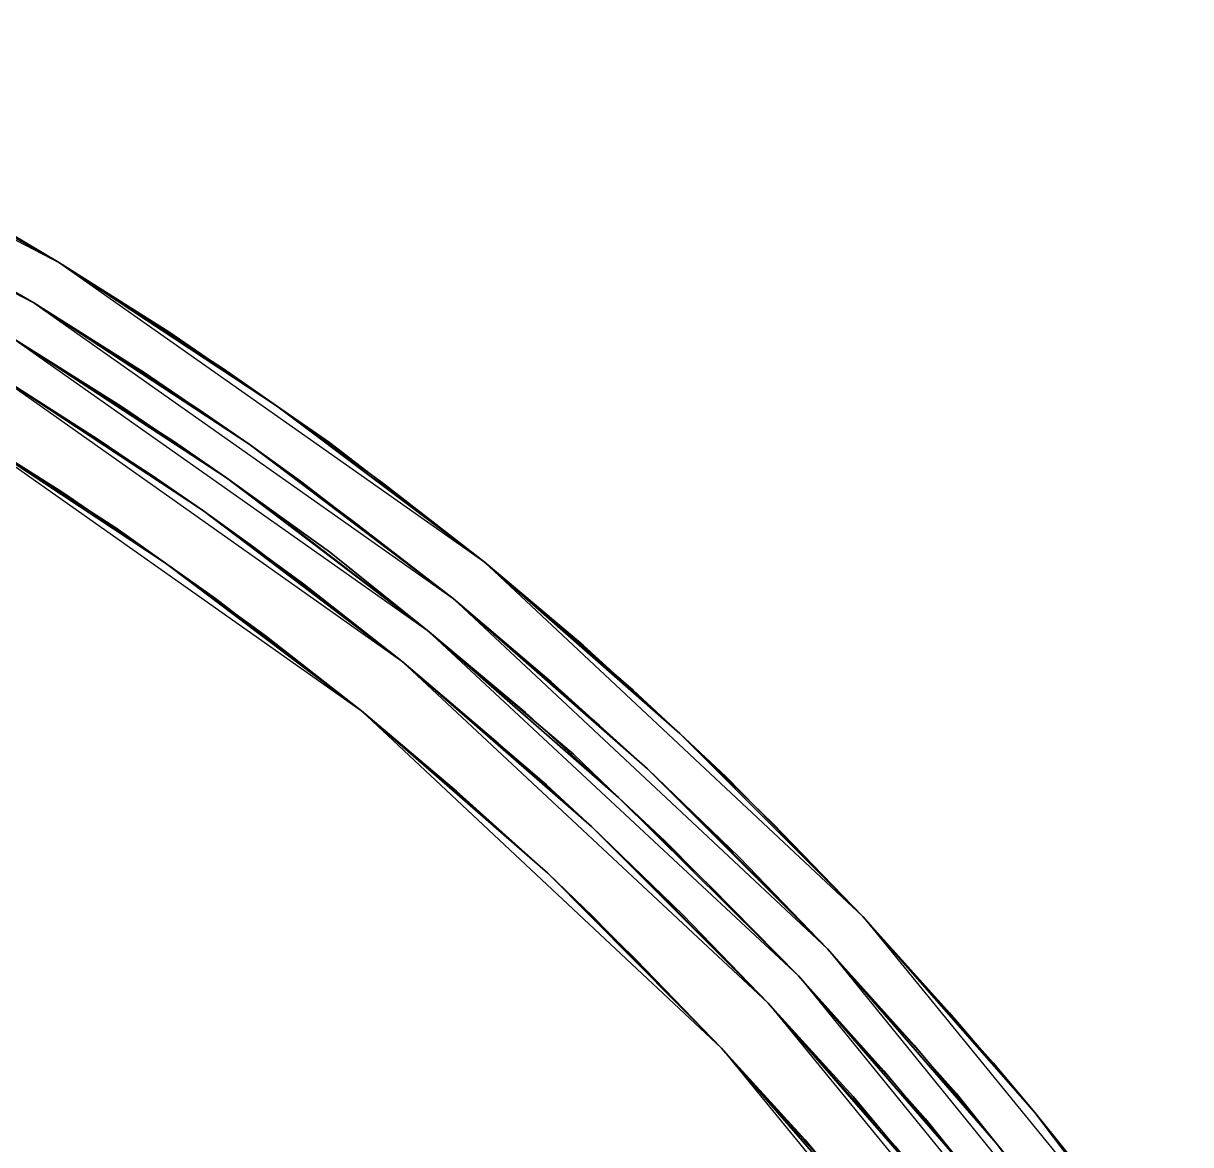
# Model space of a CAD drawing. Extents: x -23.7 to 23.7, y -23.7 to 23.7.
# Drawn here: x 12.07 to 19.34, y 14.74 to 21.72 of the extents above; entities that cross this region are included whole.
import ezdxf

# ---------------------------------------------------------------- set-up
doc = ezdxf.new("R2010")
doc.units = 0

msp = doc.modelspace()

# ---------------------------------------------------------------- linework, layer by layer
at = {"layer": 'Faces'}
for points in [[(9.43, 21.72, 58.95), (12.3, 20.23, 58.95), (10.89, 21.02, 57.86)], [(9.31, 21.44, 58.95), (12.14, 19.98, 58.95), (10.75, 20.76, 57.86)], [(9.31, 21.44, 58.95), (12.14, 19.98, 58.95), (10.75, 20.76, 57.86)], [(10.89, 21.02, 57.13), (11.25, 20.83, 57.58), (12.3, 20.23, 56.77), (11.61, 20.64, 56.22)], [(12.3, 20.23, 58.95), (11.25, 20.83, 57.58), (10.89, 21.02, 57.86)], [(11.61, 20.64, 56.22), (12.3, 20.23, 55.67), (11.61, 20.64, 55.13), (10.89, 21.02, 55.67)], [(11.61, 20.64, 55.13), (12.3, 20.23, 54.58), (11.61, 20.64, 54.04), (10.89, 21.02, 54.58)], [(11.61, 20.64, 54.04), (12.3, 20.23, 53.49), (11.61, 20.64, 52.94), (10.89, 21.02, 53.49)], [(12.3, 20.23, 58.95), (13.32, 19.57, 57.58), (12.3, 20.23, 56.77), (11.25, 20.83, 57.58)], [(10.75, 20.76, 57.13), (11.1, 20.57, 57.58), (12.14, 19.98, 56.77), (11.46, 20.37, 56.22)], [(10.75, 20.76, 57.13), (11.1, 20.57, 57.58), (12.14, 19.98, 56.77), (11.46, 20.37, 56.22)], [(12.14, 19.98, 58.95), (11.1, 20.57, 57.58), (10.75, 20.76, 57.86)], [(12.14, 19.98, 58.95), (11.1, 20.57, 57.58), (10.75, 20.76, 57.86)], [(11.46, 20.37, 56.22), (12.14, 19.98, 55.67), (11.46, 20.37, 55.13), (10.75, 20.76, 55.67)], [(11.46, 20.37, 56.22), (12.14, 19.98, 55.67), (11.46, 20.37, 55.13), (10.75, 20.76, 55.67)], [(11.46, 20.37, 55.13), (12.14, 19.98, 54.58), (11.46, 20.37, 54.04), (10.75, 20.76, 54.58)], [(11.46, 20.37, 55.13), (12.14, 19.98, 54.58), (11.46, 20.37, 54.04), (10.75, 20.76, 54.58)], [(11.46, 20.37, 54.04), (12.14, 19.98, 53.49), (11.46, 20.37, 52.94), (10.75, 20.76, 53.49)], [(11.46, 20.37, 54.04), (12.14, 19.98, 53.49), (11.46, 20.37, 52.94), (10.75, 20.76, 53.49)], [(12.3, 20.23, 56.77), (12.98, 19.8, 56.22), (12.3, 20.23, 55.67), (11.61, 20.64, 56.22)], [(12.3, 20.23, 55.67), (12.98, 19.8, 55.13), (12.3, 20.23, 54.58), (11.61, 20.64, 55.13)], [(12.3, 20.23, 54.58), (12.98, 19.8, 54.04), (12.3, 20.23, 53.49), (11.61, 20.64, 54.04)], [(12.14, 19.98, 58.95), (13.16, 19.32, 57.58), (12.14, 19.98, 56.77), (11.1, 20.57, 57.58)], [(12.14, 19.98, 58.95), (13.16, 19.32, 57.58), (12.14, 19.98, 56.77), (11.1, 20.57, 57.58)], [(12.01, 19.76, 58.95), (13.01, 19.12, 57.58), (12.01, 19.76, 56.77), (10.98, 20.35, 57.58)], [(12.01, 19.76, 58.95), (13.01, 19.12, 57.58), (12.01, 19.76, 56.77), (10.98, 20.35, 57.58)], [(12.14, 19.98, 56.77), (12.82, 19.55, 56.22), (12.14, 19.98, 55.67), (11.46, 20.37, 56.22)], [(12.14, 19.98, 56.77), (12.82, 19.55, 56.22), (12.14, 19.98, 55.67), (11.46, 20.37, 56.22)], [(12.14, 19.98, 55.67), (12.82, 19.55, 55.13), (12.14, 19.98, 54.58), (11.46, 20.37, 55.13)], [(12.14, 19.98, 55.67), (12.82, 19.55, 55.13), (12.14, 19.98, 54.58), (11.46, 20.37, 55.13)], [(12.14, 19.98, 54.58), (12.82, 19.55, 54.04), (12.14, 19.98, 53.49), (11.46, 20.37, 54.04)], [(12.14, 19.98, 54.58), (12.82, 19.55, 54.04), (12.14, 19.98, 53.49), (11.46, 20.37, 54.04)], [(12.3, 20.23, 58.95), (14.94, 18.37, 58.95), (13.65, 19.34, 57.86)], [(12.3, 20.23, 58.95), (13.65, 19.34, 57.86), (13.32, 19.57, 57.58)], [(13.32, 19.57, 57.58), (13.65, 19.34, 57.13), (12.98, 19.8, 56.22), (12.3, 20.23, 56.77)], [(12.98, 19.8, 56.22), (13.65, 19.34, 55.67), (12.98, 19.8, 55.13), (12.3, 20.23, 55.67)], [(12.98, 19.8, 55.13), (13.65, 19.34, 54.58), (12.98, 19.8, 54.04), (12.3, 20.23, 54.58)], [(12.98, 19.8, 54.04), (13.65, 19.34, 53.49), (12.98, 19.8, 52.94), (12.3, 20.23, 53.49)], [(11.88, 19.55, 58.95), (12.87, 18.91, 57.58), (11.88, 19.55, 56.77), (10.87, 20.13, 57.58)], [(11.88, 19.55, 58.95), (12.87, 18.91, 57.58), (11.88, 19.55, 56.77), (10.87, 20.13, 57.58)], [(12.01, 19.76, 56.77), (12.68, 19.34, 56.22), (12.01, 19.76, 55.67), (11.34, 20.16, 56.22)], [(12.01, 19.76, 56.77), (12.68, 19.34, 56.22), (12.01, 19.76, 55.67), (11.34, 20.16, 56.22)], [(12.01, 19.76, 55.67), (12.68, 19.34, 55.13), (12.01, 19.76, 54.58), (11.34, 20.16, 55.13)], [(12.01, 19.76, 55.67), (12.68, 19.34, 55.13), (12.01, 19.76, 54.58), (11.34, 20.16, 55.13)], [(12.01, 19.76, 54.58), (12.68, 19.34, 54.04), (12.01, 19.76, 53.49), (11.34, 20.16, 54.04)], [(12.01, 19.76, 54.58), (12.68, 19.34, 54.04), (12.01, 19.76, 53.49), (11.34, 20.16, 54.04)], [(12.14, 19.98, 58.95), (14.75, 18.14, 58.95), (13.48, 19.1, 57.86)], [(12.14, 19.98, 58.95), (14.75, 18.14, 58.95), (13.48, 19.1, 57.86)], [(12.14, 19.98, 58.95), (13.48, 19.1, 57.86), (13.16, 19.32, 57.58)], [(12.14, 19.98, 58.95), (13.48, 19.1, 57.86), (13.16, 19.32, 57.58)], [(13.16, 19.32, 57.58), (13.48, 19.1, 57.13), (12.82, 19.55, 56.22), (12.14, 19.98, 56.77)], [(13.16, 19.32, 57.58), (13.48, 19.1, 57.13), (12.82, 19.55, 56.22), (12.14, 19.98, 56.77)], [(12.82, 19.55, 56.22), (13.48, 19.1, 55.67), (12.82, 19.55, 55.13), (12.14, 19.98, 55.67)], [(12.82, 19.55, 56.22), (13.48, 19.1, 55.67), (12.82, 19.55, 55.13), (12.14, 19.98, 55.67)], [(12.82, 19.55, 55.13), (13.48, 19.1, 54.58), (12.82, 19.55, 54.04), (12.14, 19.98, 54.58)], [(12.82, 19.55, 55.13), (13.48, 19.1, 54.58), (12.82, 19.55, 54.04), (12.14, 19.98, 54.58)], [(12.82, 19.55, 54.04), (13.48, 19.1, 53.49), (12.82, 19.55, 52.94), (12.14, 19.98, 53.49)], [(12.82, 19.55, 54.04), (13.48, 19.1, 53.49), (12.82, 19.55, 52.94), (12.14, 19.98, 53.49)], [(11.88, 19.55, 56.77), (12.54, 19.13, 56.22), (11.88, 19.55, 55.67), (11.21, 19.94, 56.22)], [(11.88, 19.55, 56.77), (12.54, 19.13, 56.22), (11.88, 19.55, 55.67), (11.21, 19.94, 56.22)], [(11.88, 19.55, 55.67), (12.54, 19.13, 55.13), (11.88, 19.55, 54.58), (11.21, 19.94, 55.13)], [(11.88, 19.55, 55.67), (12.54, 19.13, 55.13), (11.88, 19.55, 54.58), (11.21, 19.94, 55.13)], [(11.88, 19.55, 54.58), (12.54, 19.13, 54.04), (11.88, 19.55, 53.49), (11.21, 19.94, 54.04)], [(11.88, 19.55, 54.58), (12.54, 19.13, 54.04), (11.88, 19.55, 53.49), (11.21, 19.94, 54.04)], [(11.67, 19.21, 58.95), (12.65, 18.58, 57.58), (11.67, 19.21, 56.77), (10.68, 19.78, 57.58)], [(12.98, 19.8, 56.22), (13.65, 19.34, 57.13), (14.31, 18.86, 56.22), (13.65, 19.34, 55.67)], [(13.65, 19.34, 55.67), (14.31, 18.86, 55.13), (13.65, 19.34, 54.58), (12.98, 19.8, 55.13)], [(13.65, 19.34, 54.58), (14.31, 18.86, 54.04), (13.65, 19.34, 53.49), (12.98, 19.8, 54.04)], [(12.01, 19.76, 58.95), (14.59, 17.94, 58.95), (13.34, 18.89, 57.86)], [(12.01, 19.76, 58.95), (14.59, 17.94, 58.95), (13.34, 18.89, 57.86)], [(12.01, 19.76, 58.95), (13.34, 18.89, 57.86), (13.01, 19.12, 57.58)], [(12.01, 19.76, 58.95), (13.34, 18.89, 57.86), (13.01, 19.12, 57.58)], [(13.01, 19.12, 57.58), (13.34, 18.89, 57.13), (12.68, 19.34, 56.22), (12.01, 19.76, 56.77)], [(13.01, 19.12, 57.58), (13.34, 18.89, 57.13), (12.68, 19.34, 56.22), (12.01, 19.76, 56.77)], [(12.68, 19.34, 56.22), (13.34, 18.89, 55.67), (12.68, 19.34, 55.13), (12.01, 19.76, 55.67)], [(12.68, 19.34, 56.22), (13.34, 18.89, 55.67), (12.68, 19.34, 55.13), (12.01, 19.76, 55.67)], [(12.68, 19.34, 55.13), (13.34, 18.89, 54.58), (12.68, 19.34, 54.04), (12.01, 19.76, 54.58)], [(12.68, 19.34, 55.13), (13.34, 18.89, 54.58), (12.68, 19.34, 54.04), (12.01, 19.76, 54.58)], [(12.68, 19.34, 54.04), (13.34, 18.89, 53.49), (12.68, 19.34, 52.94), (12.01, 19.76, 53.49)], [(12.68, 19.34, 54.04), (13.34, 18.89, 53.49), (12.68, 19.34, 52.94), (12.01, 19.76, 53.49)], [(11.67, 19.21, 56.77), (12.32, 18.8, 56.22), (11.67, 19.21, 55.67), (11.02, 19.59, 56.22)], [(11.67, 19.21, 55.67), (12.32, 18.8, 55.13), (11.67, 19.21, 54.58), (11.02, 19.59, 55.13)], [(11.67, 19.21, 54.58), (12.32, 18.8, 54.04), (11.67, 19.21, 53.49), (11.02, 19.59, 54.04)], [(11.88, 19.55, 58.95), (14.43, 17.75, 58.95), (13.19, 18.69, 57.86)], [(11.88, 19.55, 58.95), (14.43, 17.75, 58.95), (13.19, 18.69, 57.86)], [(11.88, 19.55, 58.95), (13.19, 18.69, 57.86), (12.87, 18.91, 57.58)], [(11.88, 19.55, 58.95), (13.19, 18.69, 57.86), (12.87, 18.91, 57.58)], [(12.87, 18.91, 57.58), (13.19, 18.69, 57.13), (12.54, 19.13, 56.22), (11.88, 19.55, 56.77)], [(12.87, 18.91, 57.58), (13.19, 18.69, 57.13), (12.54, 19.13, 56.22), (11.88, 19.55, 56.77)], [(12.54, 19.13, 56.22), (13.19, 18.69, 55.67), (12.54, 19.13, 55.13), (11.88, 19.55, 55.67)], [(12.54, 19.13, 56.22), (13.19, 18.69, 55.67), (12.54, 19.13, 55.13), (11.88, 19.55, 55.67)], [(12.54, 19.13, 55.13), (13.19, 18.69, 54.58), (12.54, 19.13, 54.04), (11.88, 19.55, 54.58)], [(12.54, 19.13, 55.13), (13.19, 18.69, 54.58), (12.54, 19.13, 54.04), (11.88, 19.55, 54.58)], [(12.54, 19.13, 54.04), (13.19, 18.69, 53.49), (12.54, 19.13, 52.94), (11.88, 19.55, 53.49)], [(12.54, 19.13, 54.04), (13.19, 18.69, 53.49), (12.54, 19.13, 52.94), (11.88, 19.55, 53.49)], [(12.82, 19.55, 56.22), (13.48, 19.1, 57.13), (14.13, 18.62, 56.22), (13.48, 19.1, 55.67)], [(12.82, 19.55, 56.22), (13.48, 19.1, 57.13), (14.13, 18.62, 56.22), (13.48, 19.1, 55.67)], [(13.48, 19.1, 55.67), (14.13, 18.62, 55.13), (13.48, 19.1, 54.58), (12.82, 19.55, 55.13)], [(13.48, 19.1, 55.67), (14.13, 18.62, 55.13), (13.48, 19.1, 54.58), (12.82, 19.55, 55.13)], [(13.48, 19.1, 54.58), (14.13, 18.62, 54.04), (13.48, 19.1, 53.49), (12.82, 19.55, 54.04)], [(13.48, 19.1, 54.58), (14.13, 18.62, 54.04), (13.48, 19.1, 53.49), (12.82, 19.55, 54.04)], [(13.32, 19.57, 57.58), (13.65, 19.34, 57.86), (13.98, 19.11, 57.58), (13.65, 19.34, 57.13)], [(12.68, 19.34, 56.22), (13.34, 18.89, 57.13), (13.98, 18.43, 56.22), (13.34, 18.89, 55.67)], [(12.68, 19.34, 56.22), (13.34, 18.89, 57.13), (13.98, 18.43, 56.22), (13.34, 18.89, 55.67)], [(13.34, 18.89, 55.67), (13.98, 18.43, 55.13), (13.34, 18.89, 54.58), (12.68, 19.34, 55.13)], [(13.34, 18.89, 55.67), (13.98, 18.43, 55.13), (13.34, 18.89, 54.58), (12.68, 19.34, 55.13)], [(13.34, 18.89, 54.58), (13.98, 18.43, 54.04), (13.34, 18.89, 53.49), (12.68, 19.34, 54.04)], [(13.34, 18.89, 54.58), (13.98, 18.43, 54.04), (13.34, 18.89, 53.49), (12.68, 19.34, 54.04)], [(14.94, 18.37, 58.95), (13.98, 19.11, 57.58), (13.65, 19.34, 57.86)], [(13.65, 19.34, 57.13), (13.98, 19.11, 57.58), (14.94, 18.37, 56.77), (14.31, 18.86, 56.22)], [(14.31, 18.86, 56.22), (14.94, 18.37, 55.67), (14.31, 18.86, 55.13), (13.65, 19.34, 55.67)], [(14.31, 18.86, 55.13), (14.94, 18.37, 54.58), (14.31, 18.86, 54.04), (13.65, 19.34, 54.58)], [(14.31, 18.86, 54.04), (14.94, 18.37, 53.49), (14.31, 18.86, 52.94), (13.65, 19.34, 53.49)], [(13.16, 19.32, 57.58), (13.48, 19.1, 57.86), (13.8, 18.87, 57.58), (13.48, 19.1, 57.13)], [(13.16, 19.32, 57.58), (13.48, 19.1, 57.86), (13.8, 18.87, 57.58), (13.48, 19.1, 57.13)], [(11.67, 19.21, 58.95), (14.18, 17.44, 58.95), (12.96, 18.36, 57.86)], [(11.67, 19.21, 58.95), (12.96, 18.36, 57.86), (12.65, 18.58, 57.58)], [(12.65, 18.58, 57.58), (12.96, 18.36, 57.13), (12.32, 18.8, 56.22), (11.67, 19.21, 56.77)], [(12.32, 18.8, 56.22), (12.96, 18.36, 55.67), (12.32, 18.8, 55.13), (11.67, 19.21, 55.67)], [(12.32, 18.8, 55.13), (12.96, 18.36, 54.58), (12.32, 18.8, 54.04), (11.67, 19.21, 54.58)], [(12.32, 18.8, 54.04), (12.96, 18.36, 53.49), (12.32, 18.8, 52.94), (11.67, 19.21, 53.49)], [(12.54, 19.13, 56.22), (13.19, 18.69, 57.13), (13.82, 18.23, 56.22), (13.19, 18.69, 55.67)], [(12.54, 19.13, 56.22), (13.19, 18.69, 57.13), (13.82, 18.23, 56.22), (13.19, 18.69, 55.67)], [(13.19, 18.69, 55.67), (13.82, 18.23, 55.13), (13.19, 18.69, 54.58), (12.54, 19.13, 55.13)], [(13.19, 18.69, 55.67), (13.82, 18.23, 55.13), (13.19, 18.69, 54.58), (12.54, 19.13, 55.13)], [(13.19, 18.69, 54.58), (13.82, 18.23, 54.04), (13.19, 18.69, 53.49), (12.54, 19.13, 54.04)], [(13.19, 18.69, 54.58), (13.82, 18.23, 54.04), (13.19, 18.69, 53.49), (12.54, 19.13, 54.04)], [(13.01, 19.12, 57.58), (13.34, 18.89, 57.86), (13.65, 18.66, 57.58), (13.34, 18.89, 57.13)], [(13.01, 19.12, 57.58), (13.34, 18.89, 57.86), (13.65, 18.66, 57.58), (13.34, 18.89, 57.13)], [(14.94, 18.37, 58.95), (15.87, 17.57, 57.58), (14.94, 18.37, 56.77), (13.98, 19.11, 57.58)], [(14.75, 18.14, 58.95), (13.8, 18.87, 57.58), (13.48, 19.1, 57.86)], [(14.75, 18.14, 58.95), (13.8, 18.87, 57.58), (13.48, 19.1, 57.86)], [(13.48, 19.1, 57.13), (13.8, 18.87, 57.58), (14.75, 18.14, 56.77), (14.13, 18.62, 56.22)], [(13.48, 19.1, 57.13), (13.8, 18.87, 57.58), (14.75, 18.14, 56.77), (14.13, 18.62, 56.22)], [(14.13, 18.62, 56.22), (14.75, 18.14, 55.67), (14.13, 18.62, 55.13), (13.48, 19.1, 55.67)], [(14.13, 18.62, 56.22), (14.75, 18.14, 55.67), (14.13, 18.62, 55.13), (13.48, 19.1, 55.67)], [(14.13, 18.62, 55.13), (14.75, 18.14, 54.58), (14.13, 18.62, 54.04), (13.48, 19.1, 54.58)], [(14.13, 18.62, 55.13), (14.75, 18.14, 54.58), (14.13, 18.62, 54.04), (13.48, 19.1, 54.58)], [(14.13, 18.62, 54.04), (14.75, 18.14, 53.49), (14.13, 18.62, 52.94), (13.48, 19.1, 53.49)], [(14.13, 18.62, 54.04), (14.75, 18.14, 53.49), (14.13, 18.62, 52.94), (13.48, 19.1, 53.49)], [(12.87, 18.91, 57.58), (13.19, 18.69, 57.86), (13.51, 18.46, 57.58), (13.19, 18.69, 57.13)], [(12.87, 18.91, 57.58), (13.19, 18.69, 57.86), (13.51, 18.46, 57.58), (13.19, 18.69, 57.13)], [(14.59, 17.94, 58.95), (13.65, 18.66, 57.58), (13.34, 18.89, 57.86)], [(14.59, 17.94, 58.95), (13.65, 18.66, 57.58), (13.34, 18.89, 57.86)], [(13.34, 18.89, 57.13), (13.65, 18.66, 57.58), (14.59, 17.94, 56.77), (13.98, 18.43, 56.22)], [(13.34, 18.89, 57.13), (13.65, 18.66, 57.58), (14.59, 17.94, 56.77), (13.98, 18.43, 56.22)], [(13.98, 18.43, 56.22), (14.59, 17.94, 55.67), (13.98, 18.43, 55.13), (13.34, 18.89, 55.67)], [(13.98, 18.43, 56.22), (14.59, 17.94, 55.67), (13.98, 18.43, 55.13), (13.34, 18.89, 55.67)], [(13.98, 18.43, 55.13), (14.59, 17.94, 54.58), (13.98, 18.43, 54.04), (13.34, 18.89, 54.58)], [(13.98, 18.43, 55.13), (14.59, 17.94, 54.58), (13.98, 18.43, 54.04), (13.34, 18.89, 54.58)], [(13.98, 18.43, 54.04), (14.59, 17.94, 53.49), (13.98, 18.43, 52.94), (13.34, 18.89, 53.49)], [(13.98, 18.43, 54.04), (14.59, 17.94, 53.49), (13.98, 18.43, 52.94), (13.34, 18.89, 53.49)], [(14.75, 18.14, 58.95), (15.66, 17.35, 57.58), (14.75, 18.14, 56.77), (13.8, 18.87, 57.58)], [(14.75, 18.14, 58.95), (15.66, 17.35, 57.58), (14.75, 18.14, 56.77), (13.8, 18.87, 57.58)], [(14.94, 18.37, 56.77), (15.56, 17.85, 56.22), (14.94, 18.37, 55.67), (14.31, 18.86, 56.22)], [(14.94, 18.37, 55.67), (15.56, 17.85, 55.13), (14.94, 18.37, 54.58), (14.31, 18.86, 55.13)], [(14.94, 18.37, 54.58), (15.56, 17.85, 54.04), (14.94, 18.37, 53.49), (14.31, 18.86, 54.04)], [(12.32, 18.8, 56.22), (12.96, 18.36, 57.13), (13.58, 17.91, 56.22), (12.96, 18.36, 55.67)], [(12.96, 18.36, 55.67), (13.58, 17.91, 55.13), (12.96, 18.36, 54.58), (12.32, 18.8, 55.13)], [(12.96, 18.36, 54.58), (13.58, 17.91, 54.04), (12.96, 18.36, 53.49), (12.32, 18.8, 54.04)], [(14.43, 17.75, 58.95), (13.51, 18.46, 57.58), (13.19, 18.69, 57.86)], [(14.43, 17.75, 58.95), (13.51, 18.46, 57.58), (13.19, 18.69, 57.86)], [(13.19, 18.69, 57.13), (13.51, 18.46, 57.58), (14.43, 17.75, 56.77), (13.82, 18.23, 56.22)], [(13.19, 18.69, 57.13), (13.51, 18.46, 57.58), (14.43, 17.75, 56.77), (13.82, 18.23, 56.22)], [(13.82, 18.23, 56.22), (14.43, 17.75, 55.67), (13.82, 18.23, 55.13), (13.19, 18.69, 55.67)], [(13.82, 18.23, 56.22), (14.43, 17.75, 55.67), (13.82, 18.23, 55.13), (13.19, 18.69, 55.67)], [(13.82, 18.23, 55.13), (14.43, 17.75, 54.58), (13.82, 18.23, 54.04), (13.19, 18.69, 54.58)], [(13.82, 18.23, 55.13), (14.43, 17.75, 54.58), (13.82, 18.23, 54.04), (13.19, 18.69, 54.58)], [(13.82, 18.23, 54.04), (14.43, 17.75, 53.49), (13.82, 18.23, 52.94), (13.19, 18.69, 53.49)], [(13.82, 18.23, 54.04), (14.43, 17.75, 53.49), (13.82, 18.23, 52.94), (13.19, 18.69, 53.49)], [(14.59, 17.94, 58.95), (15.5, 17.17, 57.58), (14.59, 17.94, 56.77), (13.65, 18.66, 57.58)], [(14.59, 17.94, 58.95), (15.5, 17.17, 57.58), (14.59, 17.94, 56.77), (13.65, 18.66, 57.58)], [(14.75, 18.14, 56.77), (15.36, 17.62, 56.22), (14.75, 18.14, 55.67), (14.13, 18.62, 56.22)], [(14.75, 18.14, 56.77), (15.36, 17.62, 56.22), (14.75, 18.14, 55.67), (14.13, 18.62, 56.22)], [(14.75, 18.14, 55.67), (15.36, 17.62, 55.13), (14.75, 18.14, 54.58), (14.13, 18.62, 55.13)], [(14.75, 18.14, 55.67), (15.36, 17.62, 55.13), (14.75, 18.14, 54.58), (14.13, 18.62, 55.13)], [(14.75, 18.14, 54.58), (15.36, 17.62, 54.04), (14.75, 18.14, 53.49), (14.13, 18.62, 54.04)], [(14.75, 18.14, 54.58), (15.36, 17.62, 54.04), (14.75, 18.14, 53.49), (14.13, 18.62, 54.04)], [(12.65, 18.58, 57.58), (12.96, 18.36, 57.86), (13.27, 18.14, 57.58), (12.96, 18.36, 57.13)], [(14.43, 17.75, 58.95), (15.33, 16.98, 57.58), (14.43, 17.75, 56.77), (13.51, 18.46, 57.58)], [(14.43, 17.75, 58.95), (15.33, 16.98, 57.58), (14.43, 17.75, 56.77), (13.51, 18.46, 57.58)], [(14.59, 17.94, 56.77), (15.2, 17.43, 56.22), (14.59, 17.94, 55.67), (13.98, 18.43, 56.22)], [(14.59, 17.94, 56.77), (15.2, 17.43, 56.22), (14.59, 17.94, 55.67), (13.98, 18.43, 56.22)], [(14.59, 17.94, 55.67), (15.2, 17.43, 55.13), (14.59, 17.94, 54.58), (13.98, 18.43, 55.13)], [(14.59, 17.94, 55.67), (15.2, 17.43, 55.13), (14.59, 17.94, 54.58), (13.98, 18.43, 55.13)], [(14.59, 17.94, 54.58), (15.2, 17.43, 54.04), (14.59, 17.94, 53.49), (13.98, 18.43, 54.04)], [(14.59, 17.94, 54.58), (15.2, 17.43, 54.04), (14.59, 17.94, 53.49), (13.98, 18.43, 54.04)], [(14.18, 17.44, 58.95), (13.27, 18.14, 57.58), (12.96, 18.36, 57.86)], [(12.96, 18.36, 57.13), (13.27, 18.14, 57.58), (14.18, 17.44, 56.77), (13.58, 17.91, 56.22)], [(13.58, 17.91, 56.22), (14.18, 17.44, 55.67), (13.58, 17.91, 55.13), (12.96, 18.36, 55.67)], [(13.58, 17.91, 55.13), (14.18, 17.44, 54.58), (13.58, 17.91, 54.04), (12.96, 18.36, 54.58)], [(13.58, 17.91, 54.04), (14.18, 17.44, 53.49), (13.58, 17.91, 52.94), (12.96, 18.36, 53.49)], [(15.87, 17.57, 57.58), (16.16, 17.3, 57.13), (15.56, 17.85, 56.22), (14.94, 18.37, 56.77)], [(14.94, 18.37, 58.95), (17.3, 16.16, 58.95), (16.16, 17.3, 57.86)], [(14.94, 18.37, 58.95), (16.16, 17.3, 57.86), (15.87, 17.57, 57.58)], [(15.56, 17.85, 56.22), (16.16, 17.3, 55.67), (15.56, 17.85, 55.13), (14.94, 18.37, 55.67)], [(15.56, 17.85, 55.13), (16.16, 17.3, 54.58), (15.56, 17.85, 54.04), (14.94, 18.37, 54.58)], [(15.56, 17.85, 54.04), (16.16, 17.3, 53.49), (15.56, 17.85, 52.94), (14.94, 18.37, 53.49)], [(14.43, 17.75, 56.77), (15.03, 17.24, 56.22), (14.43, 17.75, 55.67), (13.82, 18.23, 56.22)], [(14.43, 17.75, 56.77), (15.03, 17.24, 56.22), (14.43, 17.75, 55.67), (13.82, 18.23, 56.22)], [(14.43, 17.75, 55.67), (15.03, 17.24, 55.13), (14.43, 17.75, 54.58), (13.82, 18.23, 55.13)], [(14.43, 17.75, 55.67), (15.03, 17.24, 55.13), (14.43, 17.75, 54.58), (13.82, 18.23, 55.13)], [(14.43, 17.75, 54.58), (15.03, 17.24, 54.04), (14.43, 17.75, 53.49), (13.82, 18.23, 54.04)], [(14.43, 17.75, 54.58), (15.03, 17.24, 54.04), (14.43, 17.75, 53.49), (13.82, 18.23, 54.04)], [(14.18, 17.44, 58.95), (15.06, 16.68, 57.58), (14.18, 17.44, 56.77), (13.27, 18.14, 57.58)], [(15.66, 17.35, 57.58), (15.96, 17.08, 57.13), (15.36, 17.62, 56.22), (14.75, 18.14, 56.77)], [(15.66, 17.35, 57.58), (15.96, 17.08, 57.13), (15.36, 17.62, 56.22), (14.75, 18.14, 56.77)], [(14.75, 18.14, 58.95), (17.08, 15.96, 58.95), (15.96, 17.08, 57.86)], [(14.75, 18.14, 58.95), (17.08, 15.96, 58.95), (15.96, 17.08, 57.86)], [(14.75, 18.14, 58.95), (15.96, 17.08, 57.86), (15.66, 17.35, 57.58)], [(14.75, 18.14, 58.95), (15.96, 17.08, 57.86), (15.66, 17.35, 57.58)], [(15.36, 17.62, 56.22), (15.96, 17.08, 55.67), (15.36, 17.62, 55.13), (14.75, 18.14, 55.67)], [(15.36, 17.62, 56.22), (15.96, 17.08, 55.67), (15.36, 17.62, 55.13), (14.75, 18.14, 55.67)], [(15.36, 17.62, 55.13), (15.96, 17.08, 54.58), (15.36, 17.62, 54.04), (14.75, 18.14, 54.58)], [(15.36, 17.62, 55.13), (15.96, 17.08, 54.58), (15.36, 17.62, 54.04), (14.75, 18.14, 54.58)], [(15.36, 17.62, 54.04), (15.96, 17.08, 53.49), (15.36, 17.62, 52.94), (14.75, 18.14, 53.49)], [(15.36, 17.62, 54.04), (15.96, 17.08, 53.49), (15.36, 17.62, 52.94), (14.75, 18.14, 53.49)], [(14.18, 17.44, 56.77), (14.77, 16.94, 56.22), (14.18, 17.44, 55.67), (13.58, 17.91, 56.22)], [(14.18, 17.44, 55.67), (14.77, 16.94, 55.13), (14.18, 17.44, 54.58), (13.58, 17.91, 55.13)], [(14.18, 17.44, 54.58), (14.77, 16.94, 54.04), (14.18, 17.44, 53.49), (13.58, 17.91, 54.04)], [(15.5, 17.17, 57.58), (15.78, 16.9, 57.13), (15.2, 17.43, 56.22), (14.59, 17.94, 56.77)], [(15.5, 17.17, 57.58), (15.78, 16.9, 57.13), (15.2, 17.43, 56.22), (14.59, 17.94, 56.77)], [(14.59, 17.94, 58.95), (16.9, 15.79, 58.95), (15.78, 16.9, 57.86)], [(14.59, 17.94, 58.95), (16.9, 15.79, 58.95), (15.78, 16.9, 57.86)], [(14.59, 17.94, 58.95), (15.78, 16.9, 57.86), (15.5, 17.17, 57.58)], [(14.59, 17.94, 58.95), (15.78, 16.9, 57.86), (15.5, 17.17, 57.58)], [(15.2, 17.43, 56.22), (15.78, 16.9, 55.67), (15.2, 17.43, 55.13), (14.59, 17.94, 55.67)], [(15.2, 17.43, 56.22), (15.78, 16.9, 55.67), (15.2, 17.43, 55.13), (14.59, 17.94, 55.67)], [(15.2, 17.43, 55.13), (15.78, 16.9, 54.58), (15.2, 17.43, 54.04), (14.59, 17.94, 54.58)], [(15.2, 17.43, 55.13), (15.78, 16.9, 54.58), (15.2, 17.43, 54.04), (14.59, 17.94, 54.58)], [(15.2, 17.43, 54.04), (15.78, 16.9, 53.49), (15.2, 17.43, 52.94), (14.59, 17.94, 53.49)], [(15.2, 17.43, 54.04), (15.78, 16.9, 53.49), (15.2, 17.43, 52.94), (14.59, 17.94, 53.49)], [(15.56, 17.85, 56.22), (16.16, 17.3, 57.13), (16.74, 16.74, 56.22), (16.16, 17.3, 55.67)], [(16.16, 17.3, 55.67), (16.74, 16.74, 55.13), (16.16, 17.3, 54.58), (15.56, 17.85, 55.13)], [(16.16, 17.3, 54.58), (16.74, 16.74, 54.04), (16.16, 17.3, 53.49), (15.56, 17.85, 54.04)], [(15.33, 16.98, 57.58), (15.61, 16.72, 57.13), (15.03, 17.24, 56.22), (14.43, 17.75, 56.77)], [(15.33, 16.98, 57.58), (15.61, 16.72, 57.13), (15.03, 17.24, 56.22), (14.43, 17.75, 56.77)], [(14.43, 17.75, 58.95), (16.71, 15.62, 58.95), (15.61, 16.72, 57.86)], [(14.43, 17.75, 58.95), (16.71, 15.62, 58.95), (15.61, 16.72, 57.86)], [(14.43, 17.75, 58.95), (15.61, 16.72, 57.86), (15.33, 16.98, 57.58)], [(14.43, 17.75, 58.95), (15.61, 16.72, 57.86), (15.33, 16.98, 57.58)], [(15.03, 17.24, 56.22), (15.61, 16.72, 55.67), (15.03, 17.24, 55.13), (14.43, 17.75, 55.67)], [(15.03, 17.24, 56.22), (15.61, 16.72, 55.67), (15.03, 17.24, 55.13), (14.43, 17.75, 55.67)], [(15.03, 17.24, 55.13), (15.61, 16.72, 54.58), (15.03, 17.24, 54.04), (14.43, 17.75, 54.58)], [(15.03, 17.24, 55.13), (15.61, 16.72, 54.58), (15.03, 17.24, 54.04), (14.43, 17.75, 54.58)], [(15.03, 17.24, 54.04), (15.61, 16.72, 53.49), (15.03, 17.24, 52.94), (14.43, 17.75, 53.49)], [(15.03, 17.24, 54.04), (15.61, 16.72, 53.49), (15.03, 17.24, 52.94), (14.43, 17.75, 53.49)], [(15.36, 17.62, 56.22), (15.96, 17.08, 57.13), (16.53, 16.53, 56.22), (15.96, 17.08, 55.67)], [(15.36, 17.62, 56.22), (15.96, 17.08, 57.13), (16.53, 16.53, 56.22), (15.96, 17.08, 55.67)], [(15.96, 17.08, 55.67), (16.53, 16.53, 55.13), (15.96, 17.08, 54.58), (15.36, 17.62, 55.13)], [(15.96, 17.08, 55.67), (16.53, 16.53, 55.13), (15.96, 17.08, 54.58), (15.36, 17.62, 55.13)], [(15.96, 17.08, 54.58), (16.53, 16.53, 54.04), (15.96, 17.08, 53.49), (15.36, 17.62, 54.04)], [(15.96, 17.08, 54.58), (16.53, 16.53, 54.04), (15.96, 17.08, 53.49), (15.36, 17.62, 54.04)], [(15.87, 17.57, 57.58), (16.16, 17.3, 57.86), (16.45, 17.03, 57.58), (16.16, 17.3, 57.13)], [(15.06, 16.68, 57.58), (15.34, 16.43, 57.13), (14.77, 16.94, 56.22), (14.18, 17.44, 56.77)], [(14.18, 17.44, 58.95), (16.42, 15.34, 58.95), (15.34, 16.43, 57.86)], [(14.18, 17.44, 58.95), (15.34, 16.43, 57.86), (15.06, 16.68, 57.58)], [(14.77, 16.94, 56.22), (15.34, 16.43, 55.67), (14.77, 16.94, 55.13), (14.18, 17.44, 55.67)], [(14.77, 16.94, 55.13), (15.34, 16.43, 54.58), (14.77, 16.94, 54.04), (14.18, 17.44, 54.58)], [(14.77, 16.94, 54.04), (15.34, 16.43, 53.49), (14.77, 16.94, 52.94), (14.18, 17.44, 53.49)], [(15.2, 17.43, 56.22), (15.78, 16.9, 57.13), (16.35, 16.35, 56.22), (15.78, 16.9, 55.67)], [(15.2, 17.43, 56.22), (15.78, 16.9, 57.13), (16.35, 16.35, 56.22), (15.78, 16.9, 55.67)], [(15.78, 16.9, 55.67), (16.35, 16.35, 55.13), (15.78, 16.9, 54.58), (15.2, 17.43, 55.13)], [(15.78, 16.9, 55.67), (16.35, 16.35, 55.13), (15.78, 16.9, 54.58), (15.2, 17.43, 55.13)], [(15.78, 16.9, 54.58), (16.35, 16.35, 54.04), (15.78, 16.9, 53.49), (15.2, 17.43, 54.04)], [(15.78, 16.9, 54.58), (16.35, 16.35, 54.04), (15.78, 16.9, 53.49), (15.2, 17.43, 54.04)], [(15.66, 17.35, 57.58), (15.96, 17.08, 57.86), (16.24, 16.81, 57.58), (15.96, 17.08, 57.13)], [(15.66, 17.35, 57.58), (15.96, 17.08, 57.86), (16.24, 16.81, 57.58), (15.96, 17.08, 57.13)], [(17.3, 16.16, 58.95), (16.45, 17.03, 57.58), (16.16, 17.3, 57.86)], [(16.16, 17.3, 57.13), (16.45, 17.03, 57.58), (17.3, 16.16, 56.77), (16.74, 16.74, 56.22)], [(16.74, 16.74, 56.22), (17.3, 16.16, 55.67), (16.74, 16.74, 55.13), (16.16, 17.3, 55.67)], [(16.74, 16.74, 55.13), (17.3, 16.16, 54.58), (16.74, 16.74, 54.04), (16.16, 17.3, 54.58)], [(16.74, 16.74, 54.04), (17.3, 16.16, 53.49), (16.74, 16.74, 52.94), (16.16, 17.3, 53.49)], [(15.03, 17.24, 56.22), (15.61, 16.72, 57.13), (16.18, 16.17, 56.22), (15.61, 16.72, 55.67)], [(15.03, 17.24, 56.22), (15.61, 16.72, 57.13), (16.18, 16.17, 56.22), (15.61, 16.72, 55.67)], [(15.61, 16.72, 55.67), (16.18, 16.17, 55.13), (15.61, 16.72, 54.58), (15.03, 17.24, 55.13)], [(15.61, 16.72, 55.67), (16.18, 16.17, 55.13), (15.61, 16.72, 54.58), (15.03, 17.24, 55.13)], [(15.61, 16.72, 54.58), (16.18, 16.17, 54.04), (15.61, 16.72, 53.49), (15.03, 17.24, 54.04)], [(15.61, 16.72, 54.58), (16.18, 16.17, 54.04), (15.61, 16.72, 53.49), (15.03, 17.24, 54.04)], [(15.5, 17.17, 57.58), (15.78, 16.9, 57.86), (16.07, 16.63, 57.58), (15.78, 16.9, 57.13)], [(15.5, 17.17, 57.58), (15.78, 16.9, 57.86), (16.07, 16.63, 57.58), (15.78, 16.9, 57.13)], [(17.08, 15.96, 58.95), (16.24, 16.81, 57.58), (15.96, 17.08, 57.86)], [(17.08, 15.96, 58.95), (16.24, 16.81, 57.58), (15.96, 17.08, 57.86)], [(15.96, 17.08, 57.13), (16.24, 16.81, 57.58), (17.08, 15.96, 56.77), (16.53, 16.53, 56.22)], [(15.96, 17.08, 57.13), (16.24, 16.81, 57.58), (17.08, 15.96, 56.77), (16.53, 16.53, 56.22)], [(16.53, 16.53, 56.22), (17.08, 15.96, 55.67), (16.53, 16.53, 55.13), (15.96, 17.08, 55.67)], [(16.53, 16.53, 56.22), (17.08, 15.96, 55.67), (16.53, 16.53, 55.13), (15.96, 17.08, 55.67)], [(16.53, 16.53, 55.13), (17.08, 15.96, 54.58), (16.53, 16.53, 54.04), (15.96, 17.08, 54.58)], [(16.53, 16.53, 55.13), (17.08, 15.96, 54.58), (16.53, 16.53, 54.04), (15.96, 17.08, 54.58)], [(16.53, 16.53, 54.04), (17.08, 15.96, 53.49), (16.53, 16.53, 52.94), (15.96, 17.08, 53.49)], [(16.53, 16.53, 54.04), (17.08, 15.96, 53.49), (16.53, 16.53, 52.94), (15.96, 17.08, 53.49)], [(17.3, 16.16, 58.95), (18.11, 15.25, 57.58), (17.3, 16.16, 56.77), (16.45, 17.03, 57.58)], [(14.77, 16.94, 56.22), (15.34, 16.43, 57.13), (15.89, 15.89, 56.22), (15.34, 16.43, 55.67)], [(15.34, 16.43, 55.67), (15.89, 15.89, 55.13), (15.34, 16.43, 54.58), (14.77, 16.94, 55.13)], [(15.34, 16.43, 54.58), (15.89, 15.89, 54.04), (15.34, 16.43, 53.49), (14.77, 16.94, 54.04)], [(15.33, 16.98, 57.58), (15.61, 16.72, 57.86), (15.89, 16.45, 57.58), (15.61, 16.72, 57.13)], [(15.33, 16.98, 57.58), (15.61, 16.72, 57.86), (15.89, 16.45, 57.58), (15.61, 16.72, 57.13)], [(16.9, 15.79, 58.95), (16.07, 16.63, 57.58), (15.78, 16.9, 57.86)], [(16.9, 15.79, 58.95), (16.07, 16.63, 57.58), (15.78, 16.9, 57.86)], [(15.78, 16.9, 57.13), (16.07, 16.63, 57.58), (16.9, 15.79, 56.77), (16.35, 16.35, 56.22)], [(15.78, 16.9, 57.13), (16.07, 16.63, 57.58), (16.9, 15.79, 56.77), (16.35, 16.35, 56.22)], [(16.35, 16.35, 56.22), (16.9, 15.79, 55.67), (16.35, 16.35, 55.13), (15.78, 16.9, 55.67)], [(16.35, 16.35, 56.22), (16.9, 15.79, 55.67), (16.35, 16.35, 55.13), (15.78, 16.9, 55.67)], [(16.35, 16.35, 55.13), (16.9, 15.79, 54.58), (16.35, 16.35, 54.04), (15.78, 16.9, 54.58)], [(16.35, 16.35, 55.13), (16.9, 15.79, 54.58), (16.35, 16.35, 54.04), (15.78, 16.9, 54.58)], [(16.35, 16.35, 54.04), (16.9, 15.79, 53.49), (16.35, 16.35, 52.94), (15.78, 16.9, 53.49)], [(16.35, 16.35, 54.04), (16.9, 15.79, 53.49), (16.35, 16.35, 52.94), (15.78, 16.9, 53.49)], [(17.08, 15.96, 58.95), (17.88, 15.06, 57.58), (17.08, 15.96, 56.77), (16.24, 16.81, 57.58)], [(17.08, 15.96, 58.95), (17.88, 15.06, 57.58), (17.08, 15.96, 56.77), (16.24, 16.81, 57.58)], [(16.71, 15.62, 58.95), (15.89, 16.45, 57.58), (15.61, 16.72, 57.86)], [(16.71, 15.62, 58.95), (15.89, 16.45, 57.58), (15.61, 16.72, 57.86)], [(15.61, 16.72, 57.13), (15.89, 16.45, 57.58), (16.71, 15.62, 56.77), (16.18, 16.17, 56.22)], [(15.61, 16.72, 57.13), (15.89, 16.45, 57.58), (16.71, 15.62, 56.77), (16.18, 16.17, 56.22)], [(16.18, 16.17, 56.22), (16.71, 15.62, 55.67), (16.18, 16.17, 55.13), (15.61, 16.72, 55.67)], [(16.18, 16.17, 56.22), (16.71, 15.62, 55.67), (16.18, 16.17, 55.13), (15.61, 16.72, 55.67)], [(16.18, 16.17, 55.13), (16.71, 15.62, 54.58), (16.18, 16.17, 54.04), (15.61, 16.72, 54.58)], [(16.18, 16.17, 55.13), (16.71, 15.62, 54.58), (16.18, 16.17, 54.04), (15.61, 16.72, 54.58)], [(16.18, 16.17, 54.04), (16.71, 15.62, 53.49), (16.18, 16.17, 52.94), (15.61, 16.72, 53.49)], [(16.18, 16.17, 54.04), (16.71, 15.62, 53.49), (16.18, 16.17, 52.94), (15.61, 16.72, 53.49)], [(17.3, 16.16, 56.77), (17.84, 15.56, 56.22), (17.3, 16.16, 55.67), (16.74, 16.74, 56.22)], [(17.3, 16.16, 55.67), (17.84, 15.56, 55.13), (17.3, 16.16, 54.58), (16.74, 16.74, 55.13)], [(17.3, 16.16, 54.58), (17.84, 15.56, 54.04), (17.3, 16.16, 53.49), (16.74, 16.74, 54.04)], [(15.06, 16.68, 57.58), (15.34, 16.43, 57.86), (15.62, 16.16, 57.58), (15.34, 16.43, 57.13)], [(16.9, 15.79, 58.95), (17.69, 14.9, 57.58), (16.9, 15.79, 56.77), (16.07, 16.63, 57.58)], [(16.9, 15.79, 58.95), (17.69, 14.9, 57.58), (16.9, 15.79, 56.77), (16.07, 16.63, 57.58)], [(17.08, 15.96, 56.77), (17.62, 15.36, 56.22), (17.08, 15.96, 55.67), (16.53, 16.53, 56.22)], [(17.08, 15.96, 56.77), (17.62, 15.36, 56.22), (17.08, 15.96, 55.67), (16.53, 16.53, 56.22)], [(17.08, 15.96, 55.67), (17.62, 15.36, 55.13), (17.08, 15.96, 54.58), (16.53, 16.53, 55.13)], [(17.08, 15.96, 55.67), (17.62, 15.36, 55.13), (17.08, 15.96, 54.58), (16.53, 16.53, 55.13)], [(17.08, 15.96, 54.58), (17.62, 15.36, 54.04), (17.08, 15.96, 53.49), (16.53, 16.53, 54.04)], [(17.08, 15.96, 54.58), (17.62, 15.36, 54.04), (17.08, 15.96, 53.49), (16.53, 16.53, 54.04)], [(16.42, 15.34, 58.95), (15.62, 16.16, 57.58), (15.34, 16.43, 57.86)], [(15.34, 16.43, 57.13), (15.62, 16.16, 57.58), (16.42, 15.34, 56.77), (15.89, 15.89, 56.22)], [(15.89, 15.89, 56.22), (16.42, 15.34, 55.67), (15.89, 15.89, 55.13), (15.34, 16.43, 55.67)], [(15.89, 15.89, 55.13), (16.42, 15.34, 54.58), (15.89, 15.89, 54.04), (15.34, 16.43, 54.58)], [(15.89, 15.89, 54.04), (16.42, 15.34, 53.49), (15.89, 15.89, 52.94), (15.34, 16.43, 53.49)], [(16.71, 15.62, 58.95), (17.5, 14.73, 57.58), (16.71, 15.62, 56.77), (15.89, 16.45, 57.58)], [(16.71, 15.62, 58.95), (17.5, 14.73, 57.58), (16.71, 15.62, 56.77), (15.89, 16.45, 57.58)], [(16.9, 15.79, 56.77), (17.43, 15.2, 56.22), (16.9, 15.79, 55.67), (16.35, 16.35, 56.22)], [(16.9, 15.79, 56.77), (17.43, 15.2, 56.22), (16.9, 15.79, 55.67), (16.35, 16.35, 56.22)], [(16.9, 15.79, 55.67), (17.43, 15.2, 55.13), (16.9, 15.79, 54.58), (16.35, 16.35, 55.13)], [(16.9, 15.79, 55.67), (17.43, 15.2, 55.13), (16.9, 15.79, 54.58), (16.35, 16.35, 55.13)], [(16.9, 15.79, 54.58), (17.43, 15.2, 54.04), (16.9, 15.79, 53.49), (16.35, 16.35, 54.04)], [(16.9, 15.79, 54.58), (17.43, 15.2, 54.04), (16.9, 15.79, 53.49), (16.35, 16.35, 54.04)], [(16.42, 15.34, 58.95), (17.19, 14.48, 57.58), (16.42, 15.34, 56.77), (15.62, 16.16, 57.58)], [(16.71, 15.62, 56.77), (17.24, 15.04, 56.22), (16.71, 15.62, 55.67), (16.18, 16.17, 56.22)], [(16.71, 15.62, 56.77), (17.24, 15.04, 56.22), (16.71, 15.62, 55.67), (16.18, 16.17, 56.22)], [(16.71, 15.62, 55.67), (17.24, 15.04, 55.13), (16.71, 15.62, 54.58), (16.18, 16.17, 55.13)], [(16.71, 15.62, 55.67), (17.24, 15.04, 55.13), (16.71, 15.62, 54.58), (16.18, 16.17, 55.13)], [(16.71, 15.62, 54.58), (17.24, 15.04, 54.04), (16.71, 15.62, 53.49), (16.18, 16.17, 54.04)], [(16.71, 15.62, 54.58), (17.24, 15.04, 54.04), (16.71, 15.62, 53.49), (16.18, 16.17, 54.04)], [(17.3, 16.16, 56.77), (18.11, 15.25, 57.58), (18.37, 14.94, 57.13), (17.84, 15.56, 56.22)], [(17.3, 16.16, 58.95), (19.34, 13.66, 58.95), (18.37, 14.94, 57.86)], [(17.3, 16.16, 58.95), (18.37, 14.94, 57.86), (18.11, 15.25, 57.58)], [(17.84, 15.56, 56.22), (18.37, 14.94, 55.67), (17.84, 15.56, 55.13), (17.3, 16.16, 55.67)], [(17.84, 15.56, 55.13), (18.37, 14.94, 54.58), (17.84, 15.56, 54.04), (17.3, 16.16, 54.58)], [(17.84, 15.56, 54.04), (18.37, 14.94, 53.49), (17.84, 15.56, 52.94), (17.3, 16.16, 53.49)], [(17.08, 15.96, 56.77), (17.88, 15.06, 57.58), (18.13, 14.75, 57.13), (17.62, 15.36, 56.22)], [(17.08, 15.96, 56.77), (17.88, 15.06, 57.58), (18.13, 14.75, 57.13), (17.62, 15.36, 56.22)], [(17.08, 15.96, 58.95), (19.09, 13.48, 58.95), (18.13, 14.75, 57.86)], [(17.08, 15.96, 58.95), (19.09, 13.48, 58.95), (18.13, 14.75, 57.86)], [(17.08, 15.96, 58.95), (18.13, 14.75, 57.86), (17.88, 15.06, 57.58)], [(17.08, 15.96, 58.95), (18.13, 14.75, 57.86), (17.88, 15.06, 57.58)], [(17.62, 15.36, 56.22), (18.13, 14.75, 55.67), (17.62, 15.36, 55.13), (17.08, 15.96, 55.67)], [(17.62, 15.36, 56.22), (18.13, 14.75, 55.67), (17.62, 15.36, 55.13), (17.08, 15.96, 55.67)], [(17.62, 15.36, 55.13), (18.13, 14.75, 54.58), (17.62, 15.36, 54.04), (17.08, 15.96, 54.58)], [(17.62, 15.36, 55.13), (18.13, 14.75, 54.58), (17.62, 15.36, 54.04), (17.08, 15.96, 54.58)], [(17.62, 15.36, 54.04), (18.13, 14.75, 53.49), (17.62, 15.36, 52.94), (17.08, 15.96, 53.49)], [(17.62, 15.36, 54.04), (18.13, 14.75, 53.49), (17.62, 15.36, 52.94), (17.08, 15.96, 53.49)], [(16.42, 15.34, 56.77), (16.94, 14.77, 56.22), (16.42, 15.34, 55.67), (15.89, 15.89, 56.22)], [(16.42, 15.34, 55.67), (16.94, 14.77, 55.13), (16.42, 15.34, 54.58), (15.89, 15.89, 55.13)], [(16.42, 15.34, 54.58), (16.94, 14.77, 54.04), (16.42, 15.34, 53.49), (15.89, 15.89, 54.04)], [(16.9, 15.79, 56.77), (17.69, 14.9, 57.58), (17.94, 14.59, 57.13), (17.43, 15.2, 56.22)], [(16.9, 15.79, 56.77), (17.69, 14.9, 57.58), (17.94, 14.59, 57.13), (17.43, 15.2, 56.22)], [(16.9, 15.79, 58.95), (18.89, 13.34, 58.95), (17.94, 14.59, 57.86)], [(16.9, 15.79, 58.95), (18.89, 13.34, 58.95), (17.94, 14.59, 57.86)], [(16.9, 15.79, 58.95), (17.94, 14.59, 57.86), (17.69, 14.9, 57.58)], [(16.9, 15.79, 58.95), (17.94, 14.59, 57.86), (17.69, 14.9, 57.58)], [(17.43, 15.2, 56.22), (17.94, 14.59, 55.67), (17.43, 15.2, 55.13), (16.9, 15.79, 55.67)], [(17.43, 15.2, 56.22), (17.94, 14.59, 55.67), (17.43, 15.2, 55.13), (16.9, 15.79, 55.67)], [(17.43, 15.2, 55.13), (17.94, 14.59, 54.58), (17.43, 15.2, 54.04), (16.9, 15.79, 54.58)], [(17.43, 15.2, 55.13), (17.94, 14.59, 54.58), (17.43, 15.2, 54.04), (16.9, 15.79, 54.58)], [(17.43, 15.2, 54.04), (17.94, 14.59, 53.49), (17.43, 15.2, 52.94), (16.9, 15.79, 53.49)], [(17.43, 15.2, 54.04), (17.94, 14.59, 53.49), (17.43, 15.2, 52.94), (16.9, 15.79, 53.49)], [(16.71, 15.62, 56.77), (17.5, 14.73, 57.58), (17.74, 14.44, 57.13), (17.24, 15.04, 56.22)], [(16.71, 15.62, 56.77), (17.5, 14.73, 57.58), (17.74, 14.44, 57.13), (17.24, 15.04, 56.22)], [(16.71, 15.62, 58.95), (18.69, 13.2, 58.95), (17.74, 14.44, 57.86)], [(16.71, 15.62, 58.95), (18.69, 13.2, 58.95), (17.74, 14.44, 57.86)], [(16.71, 15.62, 58.95), (17.74, 14.44, 57.86), (17.5, 14.73, 57.58)], [(16.71, 15.62, 58.95), (17.74, 14.44, 57.86), (17.5, 14.73, 57.58)], [(17.24, 15.04, 56.22), (17.74, 14.44, 55.67), (17.24, 15.04, 55.13), (16.71, 15.62, 55.67)], [(17.24, 15.04, 56.22), (17.74, 14.44, 55.67), (17.24, 15.04, 55.13), (16.71, 15.62, 55.67)], [(17.24, 15.04, 55.13), (17.74, 14.44, 54.58), (17.24, 15.04, 54.04), (16.71, 15.62, 54.58)], [(17.24, 15.04, 55.13), (17.74, 14.44, 54.58), (17.24, 15.04, 54.04), (16.71, 15.62, 54.58)], [(17.24, 15.04, 54.04), (17.74, 14.44, 53.49), (17.24, 15.04, 52.94), (16.71, 15.62, 53.49)], [(17.24, 15.04, 54.04), (17.74, 14.44, 53.49), (17.24, 15.04, 52.94), (16.71, 15.62, 53.49)], [(17.84, 15.56, 56.22), (18.37, 14.94, 57.13), (18.87, 14.3, 56.22), (18.37, 14.94, 55.67)], [(18.37, 14.94, 55.67), (18.87, 14.3, 55.13), (18.37, 14.94, 54.58), (17.84, 15.56, 55.13)], [(18.37, 14.94, 54.58), (18.87, 14.3, 54.04), (18.37, 14.94, 53.49), (17.84, 15.56, 54.04)], [(16.42, 15.34, 56.77), (17.19, 14.48, 57.58), (17.43, 14.18, 57.13), (16.94, 14.77, 56.22)], [(16.42, 15.34, 58.95), (18.36, 12.97, 58.95), (17.43, 14.18, 57.86)], [(16.42, 15.34, 58.95), (17.43, 14.18, 57.86), (17.19, 14.48, 57.58)], [(16.94, 14.77, 56.22), (17.43, 14.18, 55.67), (16.94, 14.77, 55.13), (16.42, 15.34, 55.67)], [(16.94, 14.77, 55.13), (17.43, 14.18, 54.58), (16.94, 14.77, 54.04), (16.42, 15.34, 54.58)], [(16.94, 14.77, 54.04), (17.43, 14.18, 53.49), (16.94, 14.77, 52.94), (16.42, 15.34, 53.49)], [(17.62, 15.36, 56.22), (18.13, 14.75, 57.13), (18.63, 14.12, 56.22), (18.13, 14.75, 55.67)], [(17.62, 15.36, 56.22), (18.13, 14.75, 57.13), (18.63, 14.12, 56.22), (18.13, 14.75, 55.67)], [(18.13, 14.75, 55.67), (18.63, 14.12, 55.13), (18.13, 14.75, 54.58), (17.62, 15.36, 55.13)], [(18.13, 14.75, 55.67), (18.63, 14.12, 55.13), (18.13, 14.75, 54.58), (17.62, 15.36, 55.13)], [(18.13, 14.75, 54.58), (18.63, 14.12, 54.04), (18.13, 14.75, 53.49), (17.62, 15.36, 54.04)], [(18.13, 14.75, 54.58), (18.63, 14.12, 54.04), (18.13, 14.75, 53.49), (17.62, 15.36, 54.04)], [(17.43, 15.2, 56.22), (17.94, 14.59, 57.13), (18.43, 13.97, 56.22), (17.94, 14.59, 55.67)], [(17.43, 15.2, 56.22), (17.94, 14.59, 57.13), (18.43, 13.97, 56.22), (17.94, 14.59, 55.67)], [(17.94, 14.59, 55.67), (18.43, 13.97, 55.13), (17.94, 14.59, 54.58), (17.43, 15.2, 55.13)], [(17.94, 14.59, 55.67), (18.43, 13.97, 55.13), (17.94, 14.59, 54.58), (17.43, 15.2, 55.13)], [(17.94, 14.59, 54.58), (18.43, 13.97, 54.04), (17.94, 14.59, 53.49), (17.43, 15.2, 54.04)], [(17.94, 14.59, 54.58), (18.43, 13.97, 54.04), (17.94, 14.59, 53.49), (17.43, 15.2, 54.04)], [(18.11, 15.25, 57.58), (18.37, 14.94, 57.86), (18.62, 14.63, 57.58), (18.37, 14.94, 57.13)], [(17.24, 15.04, 56.22), (17.74, 14.44, 57.13), (18.23, 13.82, 56.22), (17.74, 14.44, 55.67)], [(17.24, 15.04, 56.22), (17.74, 14.44, 57.13), (18.23, 13.82, 56.22), (17.74, 14.44, 55.67)], [(17.74, 14.44, 55.67), (18.23, 13.82, 55.13), (17.74, 14.44, 54.58), (17.24, 15.04, 55.13)], [(17.74, 14.44, 55.67), (18.23, 13.82, 55.13), (17.74, 14.44, 54.58), (17.24, 15.04, 55.13)], [(17.74, 14.44, 54.58), (18.23, 13.82, 54.04), (17.74, 14.44, 53.49), (17.24, 15.04, 54.04)], [(17.74, 14.44, 54.58), (18.23, 13.82, 54.04), (17.74, 14.44, 53.49), (17.24, 15.04, 54.04)], [(17.88, 15.06, 57.58), (18.13, 14.75, 57.86), (18.38, 14.44, 57.58), (18.13, 14.75, 57.13)], [(17.88, 15.06, 57.58), (18.13, 14.75, 57.86), (18.38, 14.44, 57.58), (18.13, 14.75, 57.13)], [(17.69, 14.9, 57.58), (17.94, 14.59, 57.86), (18.18, 14.29, 57.58), (17.94, 14.59, 57.13)], [(17.69, 14.9, 57.58), (17.94, 14.59, 57.86), (18.18, 14.29, 57.58), (17.94, 14.59, 57.13)], [(18.37, 14.94, 57.13), (18.62, 14.63, 57.58), (19.34, 13.66, 56.77), (18.87, 14.3, 56.22)], [(19.34, 13.66, 58.95), (18.62, 14.63, 57.58), (18.37, 14.94, 57.86)], [(18.87, 14.3, 56.22), (19.34, 13.66, 55.67), (18.87, 14.3, 55.13), (18.37, 14.94, 55.67)], [(18.87, 14.3, 55.13), (19.34, 13.66, 54.58), (18.87, 14.3, 54.04), (18.37, 14.94, 54.58)], [(18.87, 14.3, 54.04), (19.34, 13.66, 53.49), (18.87, 14.3, 52.94), (18.37, 14.94, 53.49)], [(16.94, 14.77, 56.22), (17.43, 14.18, 57.13), (17.91, 13.58, 56.22), (17.43, 14.18, 55.67)], [(17.43, 14.18, 55.67), (17.91, 13.58, 55.13), (17.43, 14.18, 54.58), (16.94, 14.77, 55.13)], [(17.43, 14.18, 54.58), (17.91, 13.58, 54.04), (17.43, 14.18, 53.49), (16.94, 14.77, 54.04)], [(18.13, 14.75, 57.13), (18.38, 14.44, 57.58), (19.09, 13.48, 56.77), (18.63, 14.12, 56.22)], [(18.13, 14.75, 57.13), (18.38, 14.44, 57.58), (19.09, 13.48, 56.77), (18.63, 14.12, 56.22)], [(19.09, 13.48, 58.95), (18.38, 14.44, 57.58), (18.13, 14.75, 57.86)], [(19.09, 13.48, 58.95), (18.38, 14.44, 57.58), (18.13, 14.75, 57.86)], [(18.63, 14.12, 56.22), (19.09, 13.48, 55.67), (18.63, 14.12, 55.13), (18.13, 14.75, 55.67)], [(18.63, 14.12, 56.22), (19.09, 13.48, 55.67), (18.63, 14.12, 55.13), (18.13, 14.75, 55.67)], [(18.63, 14.12, 55.13), (19.09, 13.48, 54.58), (18.63, 14.12, 54.04), (18.13, 14.75, 54.58)], [(18.63, 14.12, 55.13), (19.09, 13.48, 54.58), (18.63, 14.12, 54.04), (18.13, 14.75, 54.58)], [(18.63, 14.12, 54.04), (19.09, 13.48, 53.49), (18.63, 14.12, 52.94), (18.13, 14.75, 53.49)], [(18.63, 14.12, 54.04), (19.09, 13.48, 53.49), (18.63, 14.12, 52.94), (18.13, 14.75, 53.49)]]:
    msp.add_3dface(points, dxfattribs=at)
at = {"layer": 'Lines'}
for p, q in [((12.14, 19.98, 56.77), (11.1, 20.57, 57.58)), ((12.14, 19.98, 54.58), (11.46, 20.37, 55.13)), ((12.82, 19.55, 54.04), (12.14, 19.98, 54.58)), ((12.14, 19.98, 56.77), (12.82, 19.55, 56.22)), ((12.14, 19.98, 58.95), (13.48, 19.1, 57.86)), ((12.01, 19.76, 53.49), (12.68, 19.34, 54.04)), ((12.01, 19.76, 54.58), (12.68, 19.34, 55.13)), ((12.01, 19.76, 55.67), (12.68, 19.34, 56.22)), ((12.01, 19.76, 56.77), (13.01, 19.12, 57.58)), ((11.88, 19.55, 55.67), (12.54, 19.13, 55.13)), ((12.87, 18.91, 57.58), (11.88, 19.55, 58.95)), ((12.82, 19.55, 54.04), (13.48, 19.1, 53.49)), ((13.48, 19.1, 55.67), (12.82, 19.55, 56.22)), ((12.68, 19.34, 54.04), (13.34, 18.89, 54.58)), ((12.68, 19.34, 55.13), (13.34, 18.89, 55.67)), ((13.34, 18.89, 57.13), (12.68, 19.34, 56.22)), ((13.19, 18.69, 54.58), (12.54, 19.13, 55.13)), ((13.34, 18.89, 57.86), (13.01, 19.12, 57.58)), ((13.48, 19.1, 55.67), (14.13, 18.62, 55.13)), ((13.8, 18.87, 57.58), (13.48, 19.1, 57.86)), ((12.87, 18.91, 57.58), (13.19, 18.69, 57.13)), ((13.98, 18.43, 54.04), (13.34, 18.89, 53.49)), ((13.34, 18.89, 54.58), (13.98, 18.43, 55.13)), ((13.98, 18.43, 56.22), (13.34, 18.89, 55.67)), ((13.65, 18.66, 57.58), (13.34, 18.89, 57.13)), ((13.34, 18.89, 57.86), (14.59, 17.94, 58.95)), ((13.8, 18.87, 57.58), (14.75, 18.14, 56.77)), ((13.19, 18.69, 54.58), (13.82, 18.23, 54.04)), ((13.19, 18.69, 57.13), (13.82, 18.23, 56.22)), ((14.59, 17.94, 58.95), (13.65, 18.66, 57.58)), ((14.75, 18.14, 54.58), (14.13, 18.62, 55.13)), ((14.59, 17.94, 54.58), (13.98, 18.43, 54.04)), ((13.98, 18.43, 55.13), (14.59, 17.94, 55.67)), ((14.59, 17.94, 56.77), (13.98, 18.43, 56.22)), ((13.82, 18.23, 54.04), (14.43, 17.75, 53.49)), ((14.43, 17.75, 55.67), (13.82, 18.23, 56.22)), ((15.36, 17.62, 54.04), (14.75, 18.14, 54.58)), ((15.96, 17.08, 57.86), (14.75, 18.14, 58.95)), ((15.36, 17.62, 56.22), (14.75, 18.14, 56.77)), ((14.59, 17.94, 53.49), (15.2, 17.43, 54.04)), ((14.59, 17.94, 54.58), (15.2, 17.43, 55.13)), ((15.2, 17.43, 56.22), (14.59, 17.94, 55.67)), ((14.59, 17.94, 56.77), (15.5, 17.17, 57.58)), ((14.43, 17.75, 55.67), (15.03, 17.24, 55.13)), ((14.43, 17.75, 58.95), (15.33, 16.98, 57.58)), ((15.96, 17.08, 53.49), (15.36, 17.62, 54.04)), ((15.96, 17.08, 55.67), (15.36, 17.62, 56.22)), ((15.78, 16.9, 54.58), (15.2, 17.43, 54.04)), ((15.78, 16.9, 55.67), (15.2, 17.43, 55.13)), ((15.78, 16.9, 57.13), (15.2, 17.43, 56.22)), ((15.03, 17.24, 55.13), (15.61, 16.72, 54.58)), ((15.5, 17.17, 57.58), (15.78, 16.9, 57.86)), ((15.96, 17.08, 55.67), (16.53, 16.53, 55.13)), ((15.96, 17.08, 57.86), (16.24, 16.81, 57.58)), ((15.61, 16.72, 57.13), (15.33, 16.98, 57.58)), ((16.35, 16.35, 54.04), (15.78, 16.9, 53.49)), ((15.78, 16.9, 54.58), (16.35, 16.35, 55.13)), ((15.78, 16.9, 55.67), (16.35, 16.35, 56.22)), ((16.9, 15.79, 58.95), (15.78, 16.9, 57.86)), ((15.78, 16.9, 57.13), (16.07, 16.63, 57.58)), ((16.24, 16.81, 57.58), (17.08, 15.96, 56.77)), ((16.18, 16.17, 54.04), (15.61, 16.72, 54.58)), ((15.61, 16.72, 57.13), (16.18, 16.17, 56.22)), ((16.9, 15.79, 58.95), (16.07, 16.63, 57.58)), ((17.08, 15.96, 54.58), (16.53, 16.53, 55.13)), ((16.35, 16.35, 54.04), (16.9, 15.79, 54.58)), ((16.35, 16.35, 55.13), (16.9, 15.79, 55.67)), ((16.9, 15.79, 56.77), (16.35, 16.35, 56.22)), ((16.18, 16.17, 54.04), (16.71, 15.62, 53.49)), ((16.18, 16.17, 56.22), (16.71, 15.62, 55.67)), ((17.08, 15.96, 54.58), (17.62, 15.36, 54.04)), ((18.13, 14.75, 57.86), (17.08, 15.96, 58.95)), ((17.62, 15.36, 56.22), (17.08, 15.96, 56.77)), ((17.43, 15.2, 54.04), (16.9, 15.79, 53.49)), ((17.43, 15.2, 55.13), (16.9, 15.79, 54.58)), ((17.43, 15.2, 56.22), (16.9, 15.79, 55.67)), ((16.9, 15.79, 56.77), (17.69, 14.9, 57.58)), ((16.71, 15.62, 55.67), (17.24, 15.04, 55.13)), ((16.71, 15.62, 58.95), (17.5, 14.73, 57.58)), ((17.62, 15.36, 54.04), (18.13, 14.75, 53.49)), ((18.13, 14.75, 55.67), (17.62, 15.36, 56.22)), ((17.43, 15.2, 54.04), (17.94, 14.59, 54.58)), ((17.43, 15.2, 55.13), (17.94, 14.59, 55.67)), ((17.43, 15.2, 56.22), (17.94, 14.59, 57.13)), ((17.24, 15.04, 55.13), (17.74, 14.44, 54.58)), ((17.69, 14.9, 57.58), (17.94, 14.59, 57.86)), ((18.63, 14.12, 55.13), (18.13, 14.75, 55.67)), ((18.13, 14.75, 57.86), (18.38, 14.44, 57.58))]:
    msp.add_line(p, q, dxfattribs=at)

doc.saveas('drawing.dxf')
